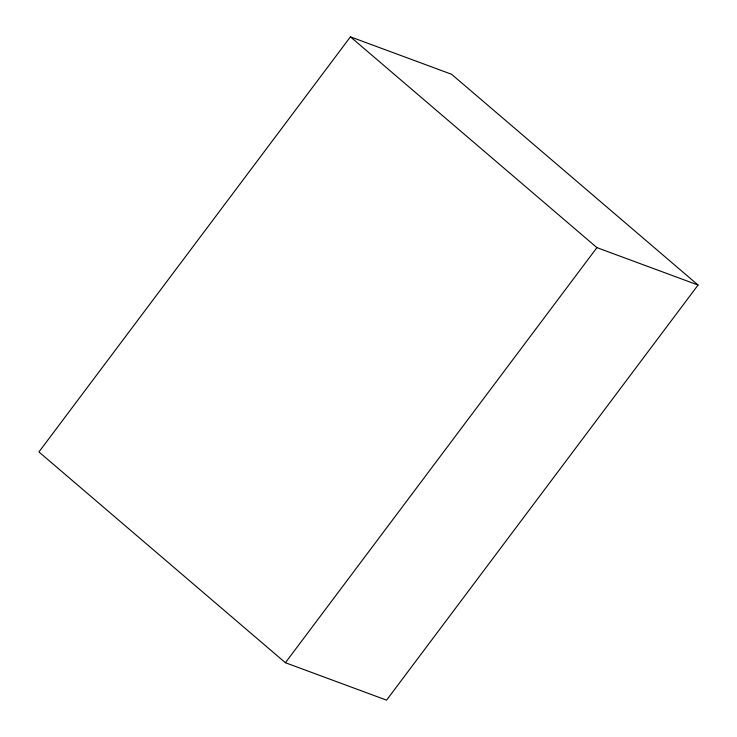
<?xml version="1.0" encoding="UTF-8"?>
<svg xmlns="http://www.w3.org/2000/svg" width="737" height="737" viewBox="0 0 737 737"><rect width="100%" height="100%" fill="white"/><g stroke="black" fill="none" stroke-linecap="round" stroke-linejoin="round"><path stroke-width="1.11" d="M350.434 36.85L38.932 451.956L285.412 662.729L386.566 700.15L698.068 285.044L451.588 74.271L350.434 36.85L596.915 247.623L698.068 285.044M285.412 662.729L596.915 247.623"/></g></svg>
